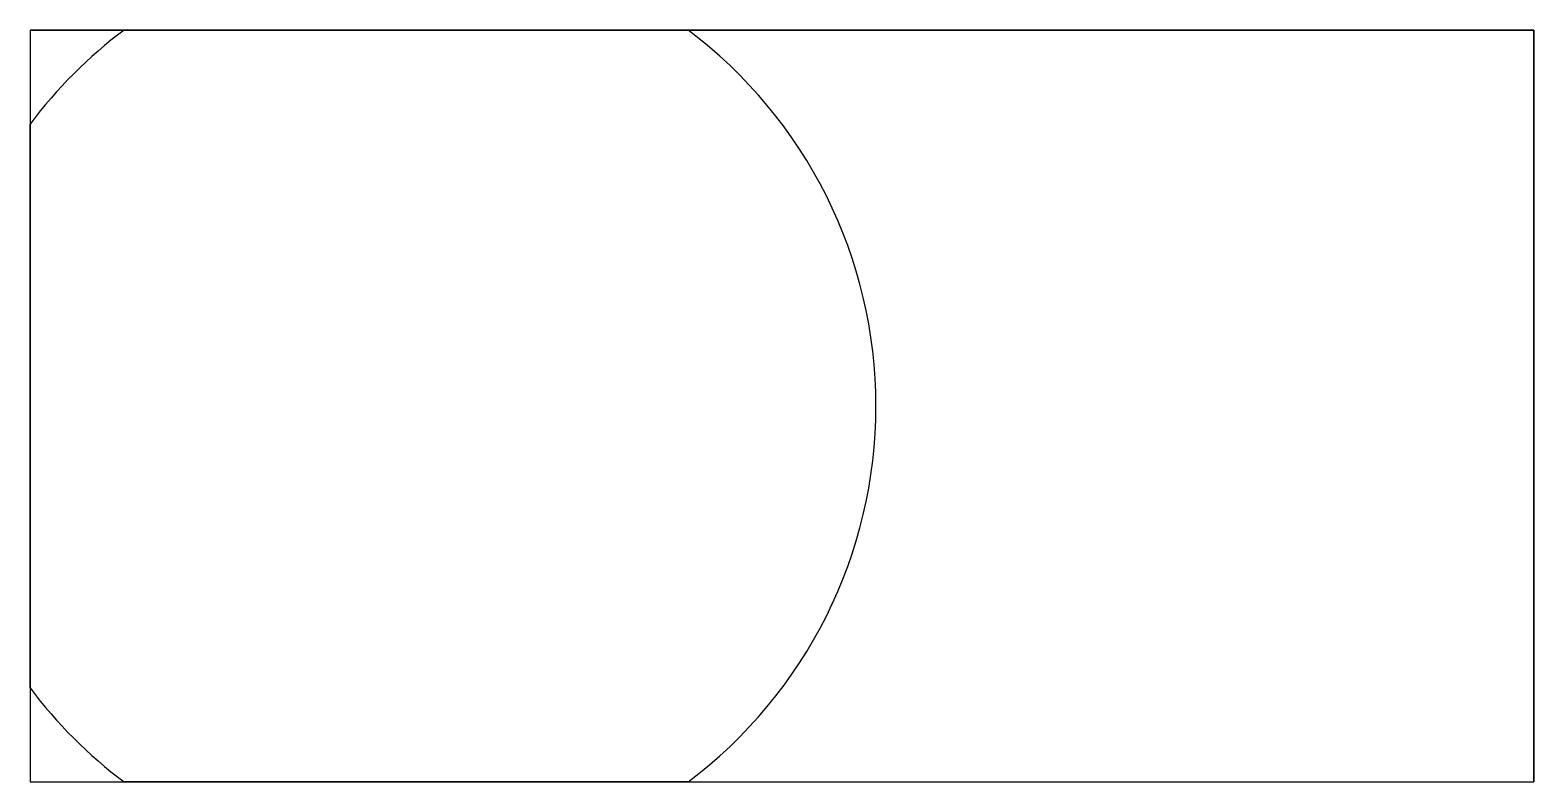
# Model space of a CAD drawing. Extents: x 0 to 8, y 0 to 4.
import ezdxf

# ---------------------------------------------------------------- set-up
doc = ezdxf.new("R2010")
doc.units = 0
doc.layers.get('0').update_dxf_attribs({"linetype": 'CONTINUOUS'})

# ---------------------------------------------------------------- blocks, each defined once
blk = doc.blocks.new('*U4')
at = {"color": 7}
for p, q in [((0, 4, 4), (8, 4, 4)), ((0, 4), (0, 4, 4)), ((0, 4, 4), (0, 0, 4)), ((0, 4), (0, 0)), ((8, 4), (0, 4)), ((0.5, 4, 3), (3.5, 4, 3)), ((3.5, 4, 1), (0.5, 4, 1)), ((0.5, 4, 1), (0.5, 4, 3)), ((3.5, 4, 1), (3.5, 4, 3)), ((8, 4), (8, 4, 4)), ((8, 4, 4), (8, 0, 4)), ((8, 0), (8, 4)), ((0, 0.5, 3), (0, 3.5, 3)), ((0, 3.5, 1), (0, 0.5, 1)), ((0, 3.5, 1), (0, 3.5, 3)), ((4.5, 2, 1), (4.5, 2, 3)), ((0, 0.5, 1), (0, 0.5, 3)), ((0, 0), (0, 0, 4)), ((0, 0, 4), (8, 0, 4)), ((0, 0), (8, 0)), ((3.5, 0, 3), (0.5, 0, 3)), ((0.5, 0, 1), (3.5, 0, 1)), ((0.5, 0, 1), (0.5, 0, 3)), ((3.5, 0, 1), (3.5, 0, 3)), ((8, 0, 4), (8, 0))]:
    blk.add_line(p, q, dxfattribs=at)
for centre, start, end in [((2, 2, 1), 126.8699, 143.1301), ((2, 2, 3), 126.8699, 143.1301), ((2, 2, 1), 306.8699, 53.1301), ((2, 2, 3), 306.8699, 53.1301), ((2, 2, 1), 216.8699, 233.1301), ((2, 2, 3), 216.8699, 233.1301)]:
    blk.add_arc(centre, 2.5, start, end, dxfattribs=at)

msp = doc.modelspace()

# ---------------------------------------------------------------- block references
msp.add_blockref('*U4', (0, 0))

doc.saveas('drawing.dxf')
